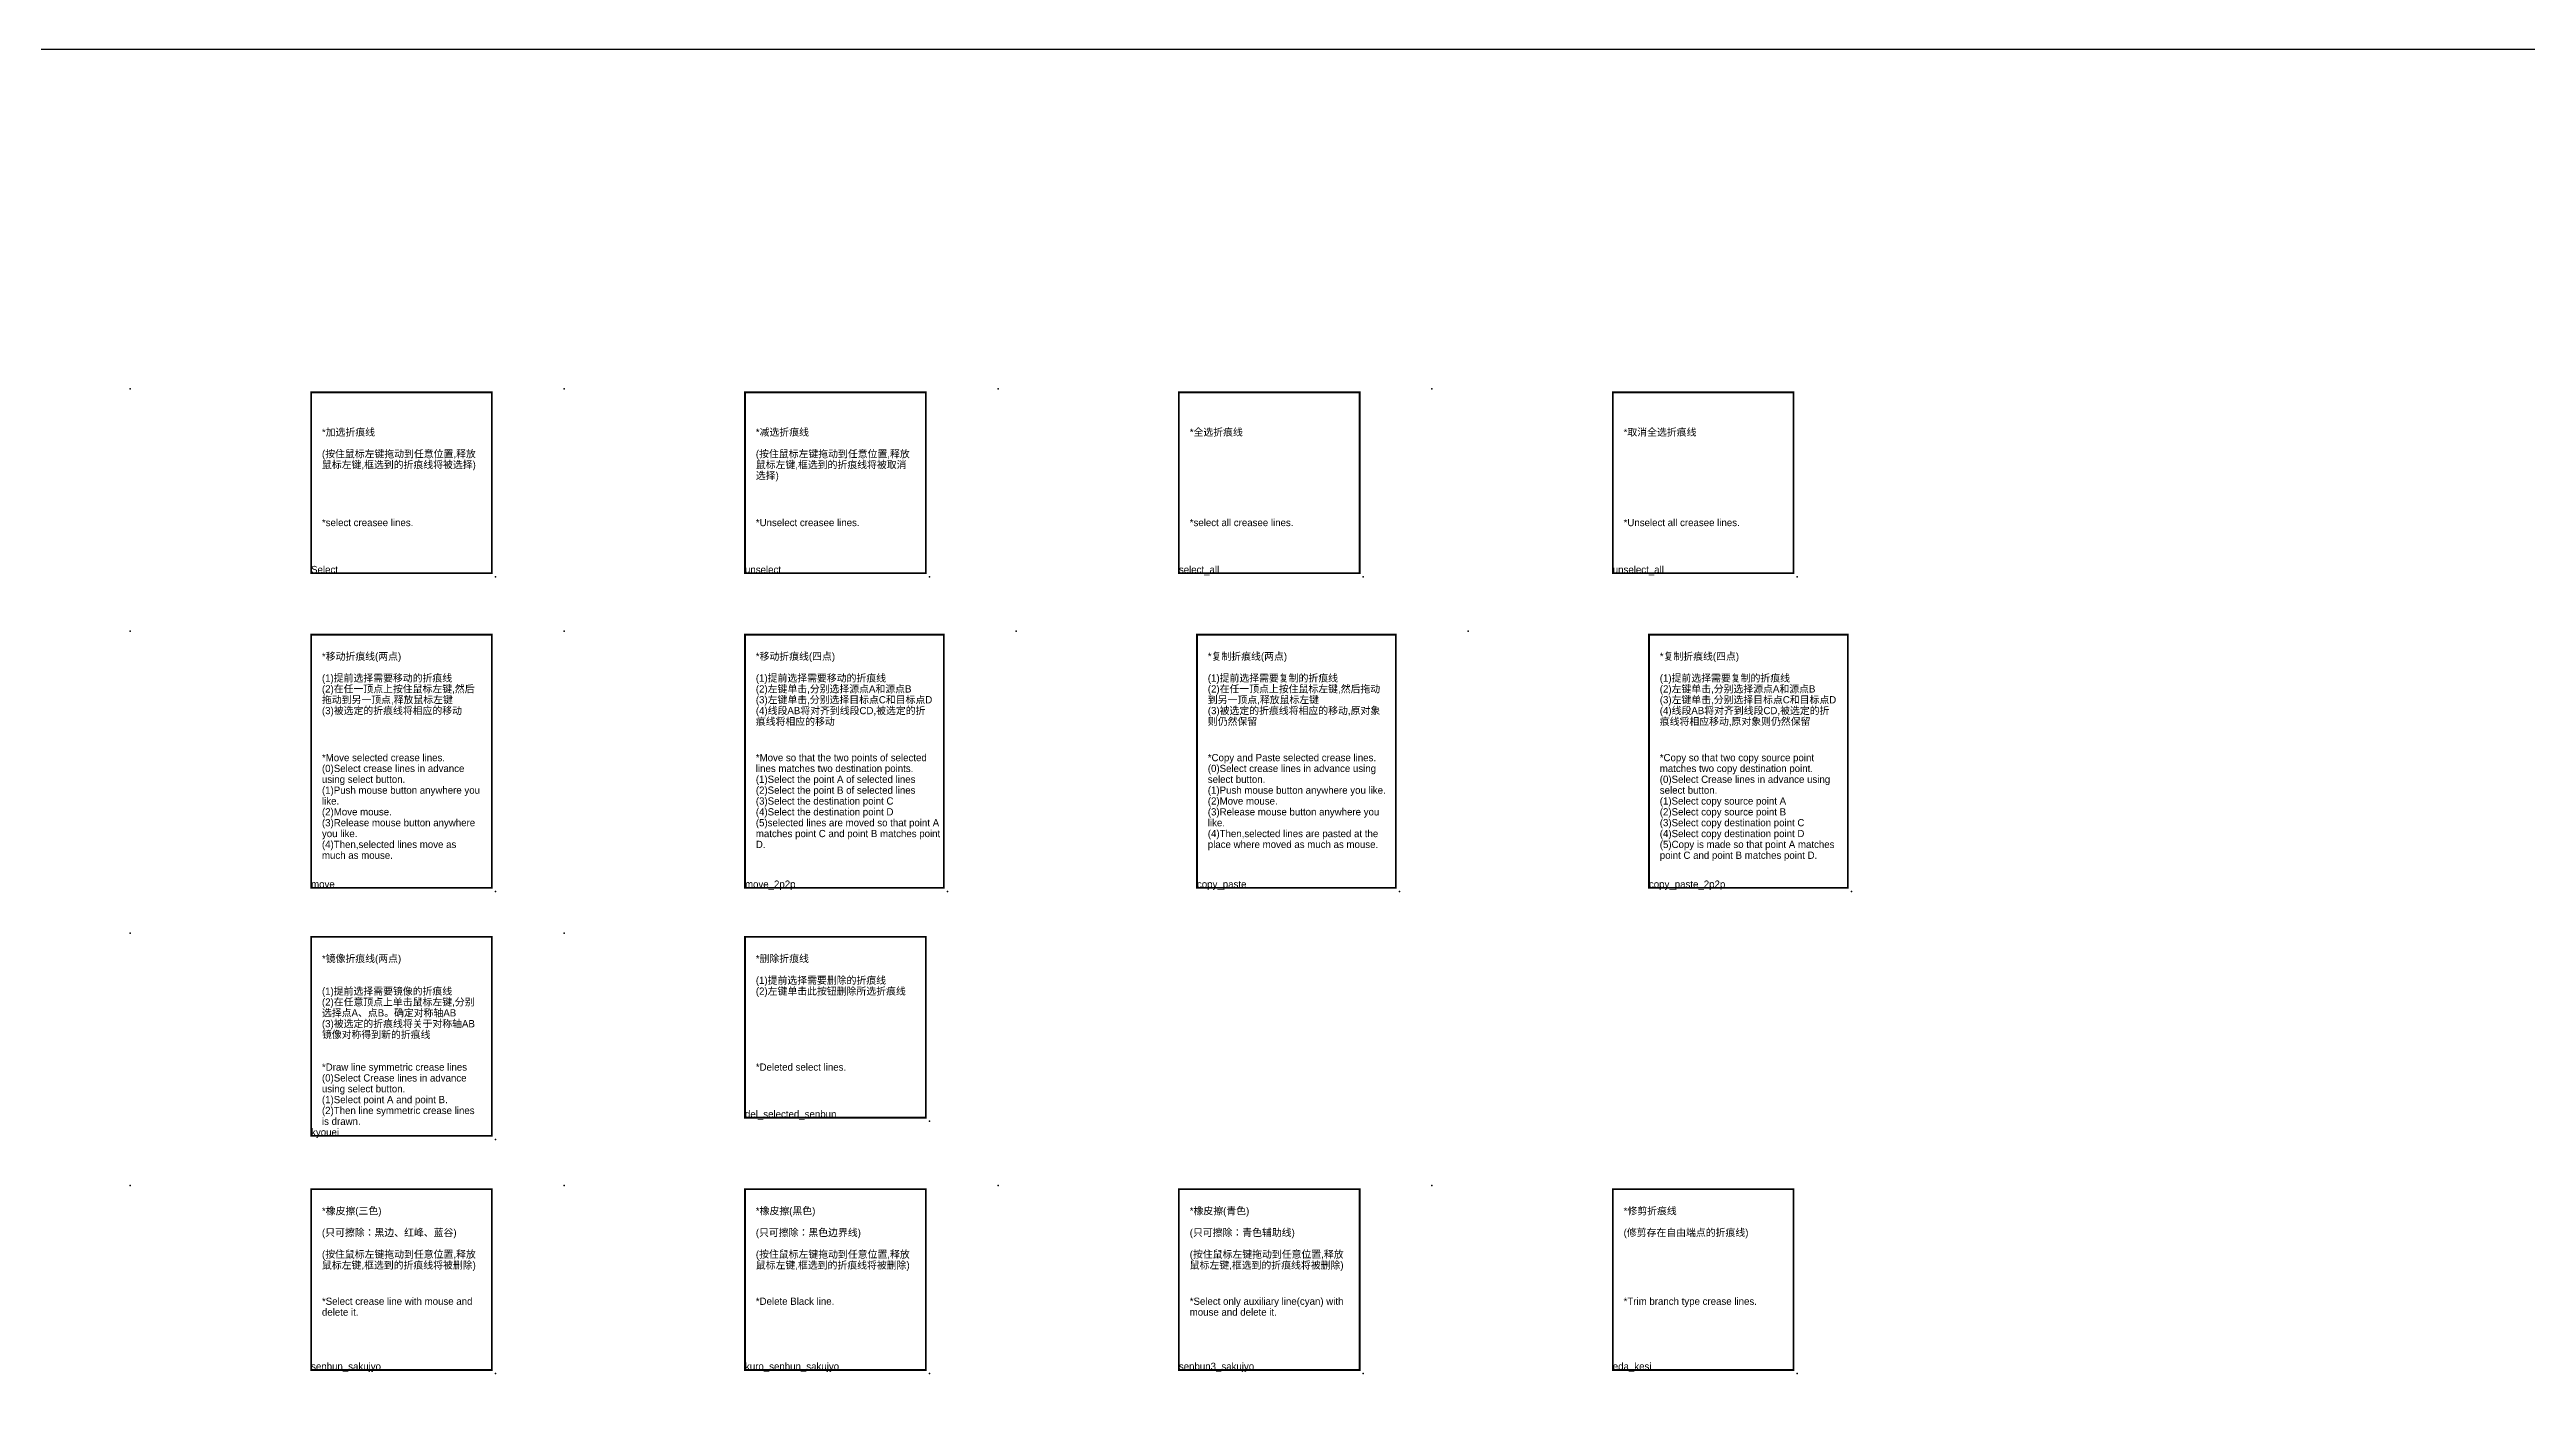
# Model space of a CAD drawing. Header units: millimetres. Extents: x -1842 to 3667, y -2745 to 2263.
# Drawn here: x 369 to 1054, y -1993 to -1620 of the extents above; entities that cross this region are included whole.
import ezdxf

# ---------------------------------------------------------------- set-up
doc = ezdxf.new("R2010")
doc.units = ezdxf.units.MM
doc.header["$LTSCALE"] = 1000
doc.layers.add('1-中文', color=7, linetype='Continuous', lineweight=25)
doc.layers.add('2-英文', color=250, linetype='Continuous', lineweight=25)
doc.layers.add('3-图名', color=6, linetype='Continuous', plot=False, transparency=0.5)
doc.layers.add('4-图框', color=7, linetype='Continuous', true_color=0x81cde4)
doc.styles.add('kucha制图', font='')
doc.styles.get('kucha制图').set_extended_font_data('思源黑体 CN Regular')

# ---------------------------------------------------------------- blocks, each defined once
blk = doc.blocks.new('*U15')
at = {"color": 0, "const_width": 0.5}
blk.add_lwpolyline([(0, -50), (50, -50), (50, 0), (0, 0)], close=True, dxfattribs=at)
at = {"color": 8}
for p in [(-50, 1), (51, -51)]:
    blk.add_point(p, dxfattribs=at)
blk = doc.blocks.new('*U18')
at = {"color": 0, "const_width": 0.5}
blk.add_lwpolyline([(0, -70), (50, -70), (50, 0), (0, 0)], close=True, dxfattribs=at)
at = {"color": 8}
for p in [(-50, 1), (51, -71)]:
    blk.add_point(p, dxfattribs=at)
blk = doc.blocks.new('*U17')
at = {"color": 0, "const_width": 0.5}
blk.add_lwpolyline([(0, -70), (55, -70), (55, 0), (0, 0)], close=True, dxfattribs=at)
at = {"color": 8}
for p in [(-50, 1), (56, -71)]:
    blk.add_point(p, dxfattribs=at)
blk = doc.blocks.new('*U19')
at = {"color": 0, "const_width": 0.5}
blk.add_lwpolyline([(0, -55), (50, -55), (50, 0), (0, 0)], close=True, dxfattribs=at)
at = {"color": 8}
for p in [(-50, 1), (51, -56)]:
    blk.add_point(p, dxfattribs=at)
blk = doc.blocks.new('图名')
at = {"layer": '3-图名', "ltscale": 8, "style": 'kucha制图', "flags": 8}
blk.add_attdef('图名', (0, 0), '', height=2, dxfattribs=at)

msp = doc.modelspace()

# ---------------------------------------------------------------- linework, layer by layer
at = {"color": 6}
msp.add_lwpolyline([(1327.93, -2356.83), (1118.17, -2356.83), (1118.17, -1619.75), (-376.32, -1619.75), (-376.32, -1714.57)], dxfattribs=at)

# ---------------------------------------------------------------- block references
at = {"layer": '3-图名'}
ref = msp.add_blockref('图名', (441.21, -1764.57), dxfattribs=at)
ref.add_attrib('图名', 'Select', (441.21, -1764.57), dxfattribs={"ltscale": 8, "height": 2, "style": 'kucha制图'})
ref = msp.add_blockref('图名', (561.21, -1764.57), dxfattribs=at)
ref.add_attrib('图名', 'unselect', (561.21, -1764.57), dxfattribs={"ltscale": 8, "height": 2, "style": 'kucha制图'})
ref = msp.add_blockref('图名', (681.21, -1764.57), dxfattribs=at)
ref.add_attrib('图名', 'select_all', (681.21, -1764.57), dxfattribs={"ltscale": 8, "height": 2, "style": 'kucha制图'})
ref = msp.add_blockref('图名', (801.21, -1764.57), dxfattribs=at)
ref.add_attrib('图名', 'unselect_all', (801.21, -1764.57), dxfattribs={"ltscale": 8, "height": 2, "style": 'kucha制图'})
ref = msp.add_blockref('图名', (561.21, -1851.58), dxfattribs=at)
ref.add_attrib('图名', 'move_2p2p', (561.21, -1851.58), dxfattribs={"ltscale": 8, "height": 2, "style": 'kucha制图'})
ref = msp.add_blockref('图名', (811.21, -1851.58), dxfattribs=at)
ref.add_attrib('图名', 'copy_paste_2p2p', (811.21, -1851.58), dxfattribs={"ltscale": 8, "height": 2, "style": 'kucha制图'})
ref = msp.add_blockref('图名', (441.21, -1851.58), dxfattribs=at)
ref.add_attrib('图名', 'move', (441.21, -1851.58), dxfattribs={"ltscale": 8, "height": 2, "style": 'kucha制图'})
ref = msp.add_blockref('图名', (686.21, -1851.58), dxfattribs=at)
ref.add_attrib('图名', 'copy_paste', (686.21, -1851.58), dxfattribs={"ltscale": 8, "height": 2, "style": 'kucha制图'})
ref = msp.add_blockref('图名', (441.21, -1920.17), dxfattribs=at)
ref.add_attrib('图名', 'kyouei', (441.21, -1920.17), dxfattribs={"ltscale": 8, "height": 2, "style": 'kucha制图'})
ref = msp.add_blockref('图名', (561.21, -1915.17), dxfattribs=at)
ref.add_attrib('图名', 'del_selected_senbun', (561.21, -1915.17), dxfattribs={"ltscale": 8, "height": 2, "style": 'kucha制图'})
ref = msp.add_blockref('图名', (441.21, -1984.94), dxfattribs=at)
ref.add_attrib('图名', 'senbun_sakujyo', (441.21, -1984.94), dxfattribs={"ltscale": 8, "height": 2, "style": 'kucha制图'})
ref = msp.add_blockref('图名', (561.21, -1984.94), dxfattribs=at)
ref.add_attrib('图名', 'kuro_senbun_sakujyo', (561.21, -1984.94), dxfattribs={"ltscale": 8, "height": 2, "style": 'kucha制图'})
ref = msp.add_blockref('图名', (681.21, -1984.94), dxfattribs=at)
ref.add_attrib('图名', 'senbun3_sakujyo', (681.21, -1984.94), dxfattribs={"ltscale": 8, "height": 2, "style": 'kucha制图'})
ref = msp.add_blockref('图名', (801.21, -1984.94), dxfattribs=at)
ref.add_attrib('图名', 'eda_kesi', (801.21, -1984.94), dxfattribs={"ltscale": 8, "height": 2, "style": 'kucha制图'})
at = {"layer": '4-图框'}
for name, p in [('*U15', (441.21, -1714.57)), ('*U15', (561.21, -1714.57)), ('*U15', (681.21, -1714.57)), ('*U15', (801.21, -1714.57)), ('*U18', (441.21, -1781.58)), ('*U17', (561.21, -1781.58)), ('*U17', (686.21, -1781.58)), ('*U17', (811.21, -1781.58)), ('*U19', (441.21, -1865.17)), ('*U15', (561.21, -1865.17)), ('*U15', (441.21, -1934.94)), ('*U15', (561.21, -1934.94)), ('*U15', (681.21, -1934.94)), ('*U15', (801.21, -1934.94))]:
    msp.add_blockref(name, p, dxfattribs=at)

# ---------------------------------------------------------------- texts
at = {"layer": '1-中文', "char_height": 2, "attachment_point": 1, "line_spacing_factor": 0.9, "style": 'kucha制图'}
for s, width, insert in [('*加选折痕线\\P\\P(按住鼠标左键拖动到任意位置,释放鼠标左键,框选到的折痕线将被选择)', 44, (444.21, -1724.57)), ('*减选折痕线\\P\\P(按住鼠标左键拖动到任意位置,释放鼠标左键,框选到的折痕线将被取消选择)', 44, (564.21, -1724.57)), ('*全选折痕线', 44, (684.21, -1724.57)), ('*取消全选折痕线', 44, (804.21, -1724.57)), ('*移动折痕线(两点)\\P\\P(1)提前选择需要移动的折痕线\\P(2)在任一顶点上按住鼠标左键,然后拖动到另一顶点,释放鼠标左键\\P(3)被选定的折痕线将相应的移动', 44, (444.21, -1786.58)), ('*移动折痕线(四点)\\P\\P(1)提前选择需要移动的折痕线\\P(2)左键单击,分别选择源点A和源点B\\P(3)左键单击,分别选择目标点C和目标点D\\P(4)线段AB将对齐到线段CD,被选定的折痕线将相应的移动', 49, (564.21, -1786.58)), ('*复制折痕线(两点)\\P\\P(1)提前选择需要复制的折痕线\\P(2)在任一顶点上按住鼠标左键,然后拖动到另一顶点,释放鼠标左键\\P(3)被选定的折痕线将相应的移动,原对象则仍然保留', 49, (689.21, -1786.58)), ('*复制折痕线(四点)\\P\\P(1)提前选择需要复制的折痕线\\P(2)左键单击,分别选择源点A和源点B\\P(3)左键单击,分别选择目标点C和目标点D\\P(4)线段AB将对齐到线段CD,被选定的折痕线将相应移动,原对象则仍然保留', 49, (814.21, -1786.58)), ('*镜像折痕线(两点)\\P\\P\\P(1)提前选择需要镜像的折痕线\\P(2)在任意顶点上单击鼠标左键,分别选择点A、点B。确定对称轴AB\\P(3)被选定的折痕线将关于对称轴AB镜像对称得到新的折痕线', 44, (444.21, -1870.17)), ('*删除折痕线\\P\\P(1)提前选择需要删除的折痕线\\P(2)左键单击此按钮删除所选折痕线', 44, (564.21, -1870.17)), ('*橡皮擦(三色)\\P\\P(只可擦除：黑边、红峰、蓝谷)\\P\\P(按住鼠标左键拖动到任意位置,释放鼠标左键,框选到的折痕线将被删除)', 44, (444.21, -1939.94)), ('*橡皮擦(黑色)\\P\\P(只可擦除：黑色边界线)\\P\\P(按住鼠标左键拖动到任意位置,释放鼠标左键,框选到的折痕线将被删除)', 44, (564.21, -1939.94)), ('*橡皮擦(青色)\\P\\P(只可擦除：青色辅助线)\\P\\P(按住鼠标左键拖动到任意位置,释放鼠标左键,框选到的折痕线将被删除)', 44, (684.21, -1939.94)), ('*修剪折痕线\\P\\P(修剪存在自由端点的折痕线)', 44, (804.21, -1939.94))]:
    msp.add_mtext_dynamic_manual_height_columns(s, width=width, gutter_width=12.5, heights=[0], dxfattribs=dict(at, insert=insert))
at = {"layer": '2-英文', "char_height": 2, "attachment_point": 1, "line_spacing_factor": 0.9, "style": 'kucha制图'}
for s, width, insert in [('*select creasee lines.', 44, (444.21, -1749.57)), ('*Unselect creasee lines.', 44, (564.21, -1749.57)), ('*select all creasee lines.', 44, (684.21, -1749.57)), ('*Unselect all creasee lines.', 44, (804.21, -1749.57)), ('*Move selected crease lines.\\P(0)Select crease lines in advance using select button.\\P(1)Push mouse button anywhere you like.\\P(2)Move mouse.\\P(3)Release mouse button anywhere you like.\\P(4)Then,selected lines move as much as mouse.', 44, (444.21, -1814.58)), ('*Move so that the two points of selected lines matches two destination points.\\P(1)Select the point A of selected lines\\P(2)Select the point B of selected lines\\P(3)Select the destination point C\\P(4)Select the destination point D\\P(5)selected lines are moved so that point A matches point C and point B matches point D.', 52, (564.21, -1814.58)), ('*Copy and Paste selected crease lines.\\P(0)Select crease lines in advance using select button.\\P(1)Push mouse button anywhere you like.\\P(2)Move mouse.\\P(3)Release mouse button anywhere you like.\\P(4)Then,selected lines are pasted at the place where moved as much as mouse.', 49, (689.21, -1814.58)), ('*Copy so that two copy source point matches two copy destination point.\\P(0)Select Crease lines in advance using select button.\\P(1)Select copy source point A\\P(2)Select copy source point B\\P(3)Select copy destination point C\\P(4)Select copy destination point D\\P(5)Copy is made so that point A matches point C and point B matches point D.', 49, (814.21, -1814.58)), ('*Draw line symmetric crease lines\\P(0)Select Crease lines in advance using select button.\\P(1)Select point A and point B.\\P(2)Then line symmetric crease lines is drawn.', 44, (444.21, -1900.17)), ('*Deleted select lines.', 44, (564.21, -1900.17)), ('*Select crease line with mouse and delete it.', 44, (444.21, -1964.94)), ('*Delete Black line.', 44, (564.21, -1964.94)), ('*Select only auxiliary line(cyan) with mouse and delete it.', 44, (684.21, -1964.94)), ('*Trim branch type crease lines.', 44, (804.21, -1964.94))]:
    msp.add_mtext_dynamic_manual_height_columns(s, width=width, gutter_width=12.5, heights=[0], dxfattribs=dict(at, insert=insert))

doc.saveas('drawing.dxf')
